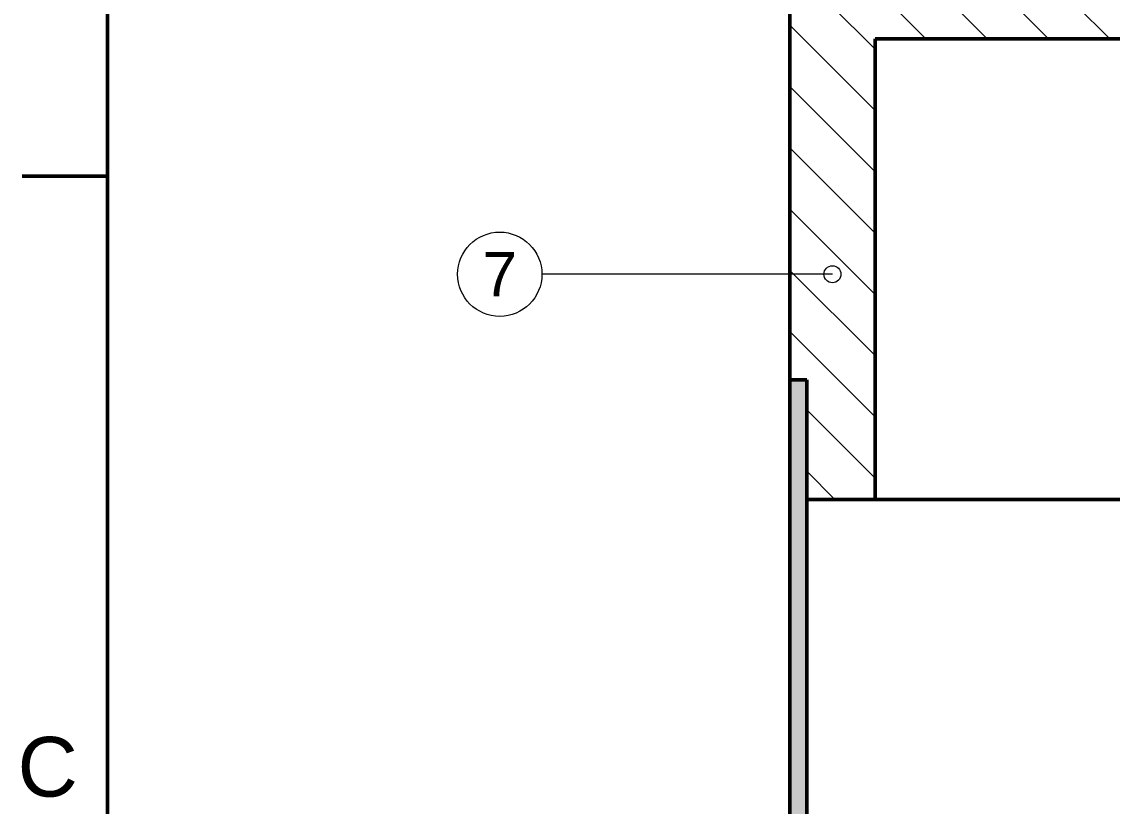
# Model space of a CAD drawing. Header units: millimetres. Extents: x 2 to 418, y 2 to 295.
# Drawn here: x 5 to 68.9, y 180.8 to 226.8 of the extents above; entities that cross this region are included whole.
import ezdxf
from ezdxf.enums import TextEntityAlignment as Align

# ---------------------------------------------------------------- set-up
doc = ezdxf.new("R2010")
doc.units = ezdxf.units.MM
for name, color, linetype, lineweight in [('BEMASSUNG', 7, 'Continuous', 18), ('RAHMEN', 7, 'Continuous', 50), ('SCHRAFFUR', 7, 'Continuous', 18), ('SICHTKANTE', 7, 'Continuous', 50), ('TEXT', 7, 'Continuous', 18)]:
    doc.layers.add(name, color=color, linetype=linetype, lineweight=lineweight)
doc.styles.add('ISO', font='arial.ttf')

msp = doc.modelspace()

# ---------------------------------------------------------------- hatches: boundary and pattern name
at = {"layer": 'SCHRAFFUR'}
h = msp.add_hatch(dxfattribs=at)
h.set_pattern_fill('ANSI31', scale=0.8, angle=90)
h.paths.add_polyline_path([(135, 198.8), (139, 198.8), (135, 198.8), (135, 225.8), (55, 225.8), (55, 198.8), (51, 198.8), (51, 205.8), (50, 205.8), (50, 227.8), (140, 227.8), (140, 205.8), (139, 205.8), (139, 198.8)])
h = msp.add_hatch(color=8, dxfattribs=at)
h.dxf.hatch_style = 1
h.paths.add_polyline_path([(50, 116.5), (51, 116.5), (50, 116.5), (50, 205.8), (51, 205.8), (51, 116.5)])

# ---------------------------------------------------------------- linework, layer by layer
at = {"layer": 'BEMASSUNG'}
msp.add_line((52.5, 212), (35.47, 212), dxfattribs=at)
for centre, radius in [((33, 212), 2.47), ((52.5, 212), 0.5)]:
    msp.add_circle(centre, radius, dxfattribs=at)
at = {"layer": 'RAHMEN'}
msp.add_line((10, 217.75), (5, 217.75), dxfattribs=at)
msp.add_lwpolyline([(10, 10), (410, 10), (410, 287), (10, 287)], close=True, dxfattribs=at)
at = {"layer": 'SICHTKANTE'}
for p, q in [((50, 205.8), (50, 227.8)), ((135, 225.8), (55, 225.8)), ((55, 225.8), (55, 198.8)), ((51, 205.8), (50, 205.8)), ((50, 116.5), (50, 205.8)), ((50, 205.8), (51, 205.8)), ((51, 198.8), (51, 205.8)), ((51, 205.8), (51, 116.5)), ((55, 198.8), (51, 198.8))]:
    msp.add_line(p, q, dxfattribs=at)
for points in [[(51, 205.8), (50.96, 205.8), (50.92, 205.8), (50.88, 205.8), (50.841, 205.8), (50.804, 205.8), (50.767, 205.8), (50.731, 205.8), (50.696, 205.8), (50.662, 205.8), (50.628, 205.8), (50.596, 205.8), (50.565, 205.8), (50.533, 205.8), (50.503, 205.8), (50.475, 205.8), (50.446, 205.8), (50.418, 205.8), (50.392, 205.8), (50.367, 205.8), (50.342, 205.8), (50.318, 205.8), (50.295, 205.8), (50.273, 205.8), (50.251, 205.8), (50.231, 205.8), (50.212, 205.8), (50.193, 205.8), (50.175, 205.8), (50.158, 205.8), (50.142, 205.8), (50.126, 205.8), (50.113, 205.8), (50.099, 205.8), (50.086, 205.8), (50.074, 205.8), (50.064, 205.8), (50.054, 205.8), (50.044, 205.8), (50.036, 205.8), (50.029, 205.8), (50.022, 205.8), (50.017, 205.8), (50.012, 205.8), (50.008, 205.8), (50.004, 205.8), (50.003, 205.8), (50.001, 205.8), (50, 205.8)], [(70.692, 198.8), (68.741, 198.8), (66.894, 198.8), (65.046, 198.8), (63.33, 198.8), (61.94, 198.8), (60.55, 198.8), (59.16, 198.8), (58.222, 198.8), (57.359, 198.8), (56.496, 198.8), (55.878, 198.8), (55.585, 198.8), (55.293, 198.8), (55, 198.8)]]:
    msp.add_lwpolyline(points, dxfattribs=at)

# ---------------------------------------------------------------- texts
at = {"layer": 'RAHMEN', "style": 'ISO'}
msp.add_text('C', height=3.5, dxfattribs=at).set_placement((6.5, 183.125), align=Align.MIDDLE_CENTER)
at = {"layer": 'TEXT', "style": 'ISO'}
msp.add_text('7', height=2.6, dxfattribs=at).set_placement((33, 212), align=Align.MIDDLE_CENTER)

doc.saveas('drawing.dxf')
